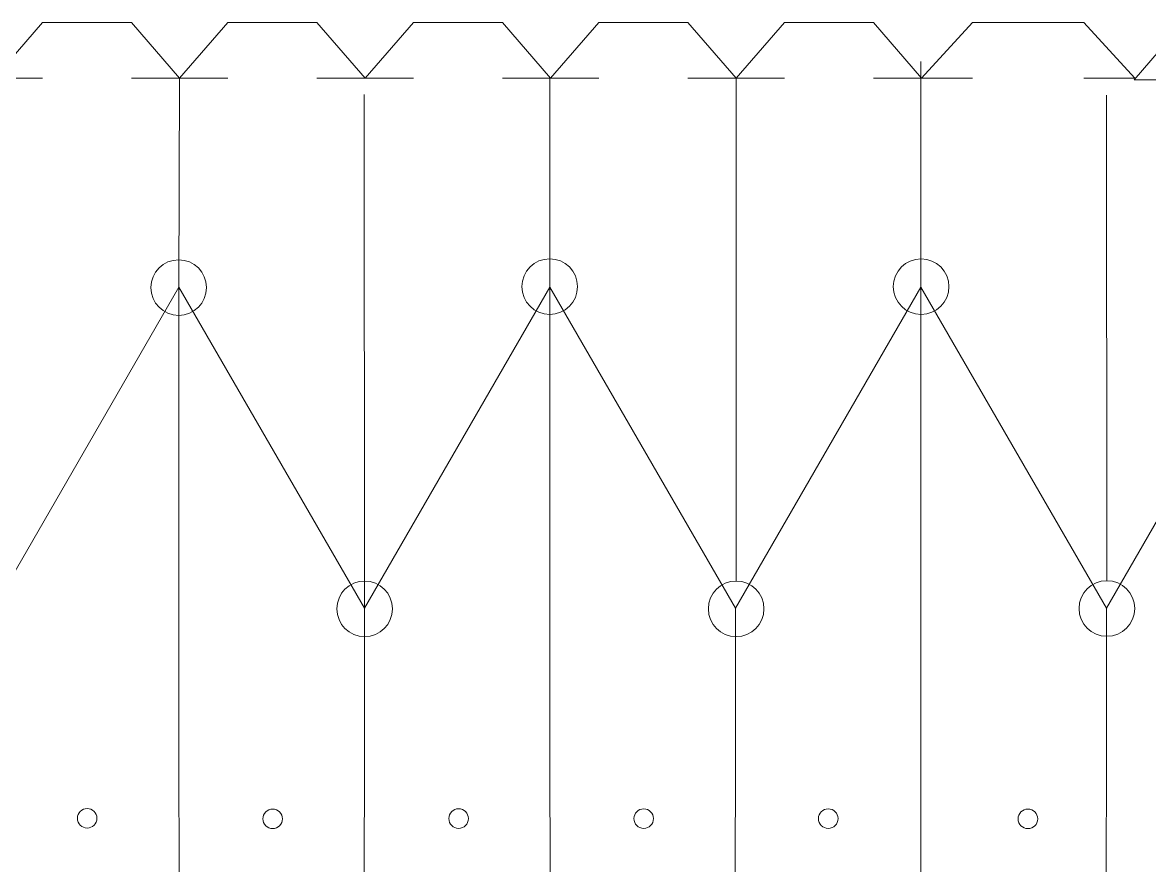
# Model space of a CAD drawing. Header units: inches. Extents: x -11.3 to 7.3, y 1.6 to 5.1.
# Drawn here: x -1.97 to 0.422, y 3.344 to 5.135 of the extents above; entities that cross this region are included whole.
import ezdxf
from ezdxf.lldxf.tags import DXFTag

# ---------------------------------------------------------------- set-up
doc = ezdxf.new("R2010")
doc.units = ezdxf.units.IN
doc.header["$MEASUREMENT"] = 0
doc.layers.add('Layer 1', color=7, linetype='Continuous')
doc.layers.add('SLD-0', color=7, linetype='Continuous')
tags = doc.linetypes.add('New Line103', pattern=[2, 1, -1]).pattern_tags.tags
tags[6:7] = [DXFTag(74, 4), DXFTag(75, 0), DXFTag(340, '0'), DXFTag(46, 1.0), DXFTag(50, 0.0), DXFTag(44, 0.0), DXFTag(45, 0.0)]
tags[4:5] = [DXFTag(74, 4), DXFTag(75, 0), DXFTag(340, '0'), DXFTag(46, 1.0), DXFTag(50, 0.0), DXFTag(44, 0.0), DXFTag(45, 0.0)]
tags = doc.linetypes.add('New Line104', pattern=[2, 1, -1]).pattern_tags.tags
tags[6:7] = [DXFTag(74, 4), DXFTag(75, 0), DXFTag(340, '0'), DXFTag(46, 1.0), DXFTag(50, 0.0), DXFTag(44, 0.0), DXFTag(45, 0.0)]
tags[4:5] = [DXFTag(74, 4), DXFTag(75, 0), DXFTag(340, '0'), DXFTag(46, 1.0), DXFTag(50, 0.0), DXFTag(44, 0.0), DXFTag(45, 0.0)]
tags = doc.linetypes.add('New Line116', pattern=[2, 1, -1]).pattern_tags.tags
tags[6:7] = [DXFTag(74, 4), DXFTag(75, 0), DXFTag(340, '0'), DXFTag(46, 1.0), DXFTag(50, 0.0), DXFTag(44, 0.0), DXFTag(45, 0.0)]
tags[4:5] = [DXFTag(74, 4), DXFTag(75, 0), DXFTag(340, '0'), DXFTag(46, 1.0), DXFTag(50, 0.0), DXFTag(44, 0.0), DXFTag(45, 0.0)]
tags = doc.linetypes.add('New Line13', pattern=[2, 1, -1]).pattern_tags.tags
tags[6:7] = [DXFTag(74, 4), DXFTag(75, 0), DXFTag(340, '0'), DXFTag(46, 1.0), DXFTag(50, 0.0), DXFTag(44, 0.0), DXFTag(45, 0.0)]
tags[4:5] = [DXFTag(74, 4), DXFTag(75, 0), DXFTag(340, '0'), DXFTag(46, 1.0), DXFTag(50, 0.0), DXFTag(44, 0.0), DXFTag(45, 0.0)]
tags = doc.linetypes.add('New Line167', pattern=[2, 1, -1]).pattern_tags.tags
tags[6:7] = [DXFTag(74, 4), DXFTag(75, 0), DXFTag(340, '0'), DXFTag(46, 1.0), DXFTag(50, 0.0), DXFTag(44, 0.0), DXFTag(45, 0.0)]
tags[4:5] = [DXFTag(74, 4), DXFTag(75, 0), DXFTag(340, '0'), DXFTag(46, 1.0), DXFTag(50, 0.0), DXFTag(44, 0.0), DXFTag(45, 0.0)]
tags = doc.linetypes.add('New Line168', pattern=[2, 1, -1]).pattern_tags.tags
tags[6:7] = [DXFTag(74, 4), DXFTag(75, 0), DXFTag(340, '0'), DXFTag(46, 1.0), DXFTag(50, 0.0), DXFTag(44, 0.0), DXFTag(45, 0.0)]
tags[4:5] = [DXFTag(74, 4), DXFTag(75, 0), DXFTag(340, '0'), DXFTag(46, 1.0), DXFTag(50, 0.0), DXFTag(44, 0.0), DXFTag(45, 0.0)]
tags = doc.linetypes.add('New Line174', pattern=[2, 1, -1]).pattern_tags.tags
tags[6:7] = [DXFTag(74, 4), DXFTag(75, 0), DXFTag(340, '0'), DXFTag(46, 1.0), DXFTag(50, 0.0), DXFTag(44, 0.0), DXFTag(45, 0.0)]
tags[4:5] = [DXFTag(74, 4), DXFTag(75, 0), DXFTag(340, '0'), DXFTag(46, 1.0), DXFTag(50, 0.0), DXFTag(44, 0.0), DXFTag(45, 0.0)]
tags = doc.linetypes.add('New Line176', pattern=[2, 1, -1]).pattern_tags.tags
tags[6:7] = [DXFTag(74, 4), DXFTag(75, 0), DXFTag(340, '0'), DXFTag(46, 1.0), DXFTag(50, 0.0), DXFTag(44, 0.0), DXFTag(45, 0.0)]
tags[4:5] = [DXFTag(74, 4), DXFTag(75, 0), DXFTag(340, '0'), DXFTag(46, 1.0), DXFTag(50, 0.0), DXFTag(44, 0.0), DXFTag(45, 0.0)]
tags = doc.linetypes.add('New Line183', pattern=[2, 1, -1]).pattern_tags.tags
tags[6:7] = [DXFTag(74, 4), DXFTag(75, 0), DXFTag(340, '0'), DXFTag(46, 1.0), DXFTag(50, 0.0), DXFTag(44, 0.0), DXFTag(45, 0.0)]
tags[4:5] = [DXFTag(74, 4), DXFTag(75, 0), DXFTag(340, '0'), DXFTag(46, 1.0), DXFTag(50, 0.0), DXFTag(44, 0.0), DXFTag(45, 0.0)]
tags = doc.linetypes.add('New Line185', pattern=[2, 1, -1]).pattern_tags.tags
tags[6:7] = [DXFTag(74, 4), DXFTag(75, 0), DXFTag(340, '0'), DXFTag(46, 1.0), DXFTag(50, 0.0), DXFTag(44, 0.0), DXFTag(45, 0.0)]
tags[4:5] = [DXFTag(74, 4), DXFTag(75, 0), DXFTag(340, '0'), DXFTag(46, 1.0), DXFTag(50, 0.0), DXFTag(44, 0.0), DXFTag(45, 0.0)]
tags = doc.linetypes.add('New Line188', pattern=[2, 1, -1]).pattern_tags.tags
tags[6:7] = [DXFTag(74, 4), DXFTag(75, 0), DXFTag(340, '0'), DXFTag(46, 1.0), DXFTag(50, 0.0), DXFTag(44, 0.0), DXFTag(45, 0.0)]
tags[4:5] = [DXFTag(74, 4), DXFTag(75, 0), DXFTag(340, '0'), DXFTag(46, 1.0), DXFTag(50, 0.0), DXFTag(44, 0.0), DXFTag(45, 0.0)]
tags = doc.linetypes.add('New Line189', pattern=[2, 1, -1]).pattern_tags.tags
tags[6:7] = [DXFTag(74, 4), DXFTag(75, 0), DXFTag(340, '0'), DXFTag(46, 1.0), DXFTag(50, 0.0), DXFTag(44, 0.0), DXFTag(45, 0.0)]
tags[4:5] = [DXFTag(74, 4), DXFTag(75, 0), DXFTag(340, '0'), DXFTag(46, 1.0), DXFTag(50, 0.0), DXFTag(44, 0.0), DXFTag(45, 0.0)]
tags = doc.linetypes.add('New Line191', pattern=[2, 1, -1]).pattern_tags.tags
tags[6:7] = [DXFTag(74, 4), DXFTag(75, 0), DXFTag(340, '0'), DXFTag(46, 1.0), DXFTag(50, 0.0), DXFTag(44, 0.0), DXFTag(45, 0.0)]
tags[4:5] = [DXFTag(74, 4), DXFTag(75, 0), DXFTag(340, '0'), DXFTag(46, 1.0), DXFTag(50, 0.0), DXFTag(44, 0.0), DXFTag(45, 0.0)]
tags = doc.linetypes.add('New Line5', pattern=[2, 1, -1]).pattern_tags.tags
tags[6:7] = [DXFTag(74, 4), DXFTag(75, 0), DXFTag(340, '0'), DXFTag(46, 1.0), DXFTag(50, 0.0), DXFTag(44, 0.0), DXFTag(45, 0.0)]
tags[4:5] = [DXFTag(74, 4), DXFTag(75, 0), DXFTag(340, '0'), DXFTag(46, 1.0), DXFTag(50, 0.0), DXFTag(44, 0.0), DXFTag(45, 0.0)]
tags = doc.linetypes.add('New Line6', pattern=[2, 1, -1]).pattern_tags.tags
tags[6:7] = [DXFTag(74, 4), DXFTag(75, 0), DXFTag(340, '0'), DXFTag(46, 1.0), DXFTag(50, 0.0), DXFTag(44, 0.0), DXFTag(45, 0.0)]
tags[4:5] = [DXFTag(74, 4), DXFTag(75, 0), DXFTag(340, '0'), DXFTag(46, 1.0), DXFTag(50, 0.0), DXFTag(44, 0.0), DXFTag(45, 0.0)]
tags = doc.linetypes.add('New Line68', pattern=[2, 1, -1]).pattern_tags.tags
tags[6:7] = [DXFTag(74, 4), DXFTag(75, 0), DXFTag(340, '0'), DXFTag(46, 1.0), DXFTag(50, 0.0), DXFTag(44, 0.0), DXFTag(45, 0.0)]
tags[4:5] = [DXFTag(74, 4), DXFTag(75, 0), DXFTag(340, '0'), DXFTag(46, 1.0), DXFTag(50, 0.0), DXFTag(44, 0.0), DXFTag(45, 0.0)]
tags = doc.linetypes.add('New Line7', pattern=[2, 1, -1]).pattern_tags.tags
tags[6:7] = [DXFTag(74, 4), DXFTag(75, 0), DXFTag(340, '0'), DXFTag(46, 1.0), DXFTag(50, 0.0), DXFTag(44, 0.0), DXFTag(45, 0.0)]
tags[4:5] = [DXFTag(74, 4), DXFTag(75, 0), DXFTag(340, '0'), DXFTag(46, 1.0), DXFTag(50, 0.0), DXFTag(44, 0.0), DXFTag(45, 0.0)]
tags = doc.linetypes.add('New Line79', pattern=[2, 1, -1]).pattern_tags.tags
tags[6:7] = [DXFTag(74, 4), DXFTag(75, 0), DXFTag(340, '0'), DXFTag(46, 1.0), DXFTag(50, 0.0), DXFTag(44, 0.0), DXFTag(45, 0.0)]
tags[4:5] = [DXFTag(74, 4), DXFTag(75, 0), DXFTag(340, '0'), DXFTag(46, 1.0), DXFTag(50, 0.0), DXFTag(44, 0.0), DXFTag(45, 0.0)]
tags = doc.linetypes.add('New Line91', pattern=[2, 1, -1]).pattern_tags.tags
tags[6:7] = [DXFTag(74, 4), DXFTag(75, 0), DXFTag(340, '0'), DXFTag(46, 1.0), DXFTag(50, 0.0), DXFTag(44, 0.0), DXFTag(45, 0.0)]
tags[4:5] = [DXFTag(74, 4), DXFTag(75, 0), DXFTag(340, '0'), DXFTag(46, 1.0), DXFTag(50, 0.0), DXFTag(44, 0.0), DXFTag(45, 0.0)]

msp = doc.modelspace()

# ---------------------------------------------------------------- linework, layer by layer
at = {"layer": 'Layer 1', "color": 5, "linetype": 'New Line6', "lineweight": 9}
msp.add_open_spline([(-0.4557, 3.9486), (-0.4557, 3.9486), (-0.4558, 5.0167), (-0.4558, 5.0167)], degree=3, dxfattribs=at)
at = {"layer": 'Layer 1', "color": 5, "linetype": 'New Line5', "lineweight": 9}
msp.add_open_spline([(-1.2448, 3.8906), (-1.2448, 3.8906), (-1.2453, 4.982), (-1.2453, 4.982)], degree=3, dxfattribs=at)
at = {"layer": 'Layer 1', "color": 5, "linetype": 'New Line7', "lineweight": 9}
msp.add_open_spline([(0.3311, 3.9493), (0.3311, 3.9493), (0.3303, 4.9807), (0.3303, 4.9807)], degree=3, dxfattribs=at)
at = {"layer": 'SLD-0', "color": 179, "lineweight": 9}
for points in [[(-1.9282, 5.1348), (-1.9282, 5.1348), (-2.0306, 5.0167), (-2.0306, 5.0167)], [(-1.9282, 5.1348), (-1.9282, 5.1348), (-1.7393, 5.1348), (-1.7393, 5.1348)], [(-1.7393, 5.1348), (-1.7393, 5.1348), (-1.6369, 5.0167), (-1.6369, 5.0167)], [(-1.5345, 5.1348), (-1.5345, 5.1348), (-1.6369, 5.0167), (-1.6369, 5.0167)], [(-1.5345, 5.1348), (-1.5345, 5.1348), (-1.3456, 5.1348), (-1.3456, 5.1348)], [(-1.3456, 5.1348), (-1.3456, 5.1348), (-1.2432, 5.0167), (-1.2432, 5.0167)], [(-1.1408, 5.1348), (-1.1408, 5.1348), (-1.2432, 5.0167), (-1.2432, 5.0167)], [(-1.1408, 5.1348), (-1.1408, 5.1348), (-0.9519, 5.1348), (-0.9519, 5.1348)], [(-0.9519, 5.1348), (-0.9519, 5.1348), (-0.8495, 5.0167), (-0.8495, 5.0167)], [(-0.7471, 5.1348), (-0.7471, 5.1348), (-0.8495, 5.0167), (-0.8495, 5.0167)], [(-0.7471, 5.1348), (-0.7471, 5.1348), (-0.5582, 5.1348), (-0.5582, 5.1348)], [(-0.5582, 5.1348), (-0.5582, 5.1348), (-0.4558, 5.0167), (-0.4558, 5.0167)], [(-0.3534, 5.1348), (-0.3534, 5.1348), (-0.4558, 5.0167), (-0.4558, 5.0167)], [(-0.3534, 5.1348), (-0.3534, 5.1348), (-0.1645, 5.1348), (-0.1645, 5.1348)], [(-0.1645, 5.1348), (-0.1645, 5.1348), (-0.0621, 5.0167), (-0.0621, 5.0167)], [(-0.0621, 5.0167), (-0.0621, 5.0167), (0.0462, 5.1348), (0.0462, 5.1348)], [(0.0462, 5.1348), (0.0462, 5.1348), (0.2824, 5.1348), (0.2824, 5.1348)], [(0.2824, 5.1348), (0.2824, 5.1348), (0.3906, 5.0167), (0.3906, 5.0167)], [(0.4912, 5.1314), (0.4912, 5.1314), (0.3889, 5.0132), (0.3889, 5.0132)], [(-2.0306, 5.0167), (-2.0306, 5.0167), (-1.9282, 5.0167), (-1.9282, 5.0167)], [(-1.7393, 5.0167), (-1.7393, 5.0167), (-1.6369, 5.0167), (-1.6369, 5.0167)], [(-1.6369, 5.0167), (-1.6369, 5.0167), (-1.5345, 5.0167), (-1.5345, 5.0167)], [(-1.3456, 5.0167), (-1.3456, 5.0167), (-1.2432, 5.0167), (-1.2432, 5.0167)], [(-1.2432, 5.0167), (-1.2432, 5.0167), (-1.1408, 5.0167), (-1.1408, 5.0167)], [(-0.9519, 5.0167), (-0.9519, 5.0167), (-0.8495, 5.0167), (-0.8495, 5.0167)], [(-0.8495, 5.0167), (-0.8495, 5.0167), (-0.7471, 5.0167), (-0.7471, 5.0167)], [(-0.5582, 5.0167), (-0.5582, 5.0167), (-0.4558, 5.0167), (-0.4558, 5.0167)], [(-0.4558, 5.0167), (-0.4558, 5.0167), (-0.3534, 5.0167), (-0.3534, 5.0167)], [(-0.1645, 5.0167), (-0.1645, 5.0167), (-0.0621, 5.0167), (-0.0621, 5.0167)], [(-0.0621, 5.0167), (-0.0621, 5.0167), (0.0462, 5.0167), (0.0462, 5.0167)], [(0.2824, 5.0167), (0.2824, 5.0167), (0.3906, 5.0167), (0.3906, 5.0167)], [(0.3889, 5.0132), (0.3889, 5.0132), (0.4912, 5.0132), (0.4912, 5.0132)]]:
    msp.add_open_spline(points, degree=3, dxfattribs=at)
at = {"layer": 'SLD-0', "color": 5, "linetype": 'New Line189', "lineweight": 9}
msp.add_open_spline([(-0.0635, 4.5708), (-0.0635, 4.5708), (-0.0635, 5.0522), (-0.0635, 5.0522)], degree=3, dxfattribs=at)
at = {"layer": 'SLD-0', "color": 5, "linetype": 'New Line168', "lineweight": 9}
msp.add_open_spline([(-1.6383, 4.5708), (-1.6383, 4.5708), (-1.6369, 5.0167), (-1.6369, 5.0167)], degree=3, dxfattribs=at)
at = {"layer": 'SLD-0', "color": 5, "linetype": 'New Line183', "lineweight": 9}
msp.add_open_spline([(-0.8509, 4.5708), (-0.8509, 4.5708), (-0.8509, 5.0167), (-0.8509, 5.0167)], degree=3, dxfattribs=at)
at = {"layer": 'SLD-0', "lineweight": 9}
for points in [[(-1.5799, 4.5719), (-1.5799, 4.6045), (-1.6063, 4.6309), (-1.6389, 4.6309), (-1.6389, 4.6309), (-1.6715, 4.6309), (-1.698, 4.6045), (-1.698, 4.5719), (-1.698, 4.5719), (-1.698, 4.5393), (-1.6715, 4.5128), (-1.6389, 4.5128), (-1.6389, 4.5128), (-1.6063, 4.5128), (-1.5799, 4.5393), (-1.5799, 4.5719)], [(-0.7923, 4.5739), (-0.7923, 4.6065), (-0.8188, 4.633), (-0.8514, 4.633), (-0.8514, 4.633), (-0.884, 4.633), (-0.9104, 4.6065), (-0.9104, 4.5739), (-0.9104, 4.5739), (-0.9104, 4.5413), (-0.884, 4.5148), (-0.8514, 4.5148), (-0.8514, 4.5148), (-0.8188, 4.5148), (-0.7923, 4.5413), (-0.7923, 4.5739)], [(-0.0041, 4.5738), (-0.0041, 4.6064), (-0.0306, 4.6329), (-0.0632, 4.6329), (-0.0632, 4.6329), (-0.0958, 4.6329), (-0.1222, 4.6064), (-0.1222, 4.5738), (-0.1222, 4.5738), (-0.1222, 4.5412), (-0.0958, 4.5148), (-0.0632, 4.5148), (-0.0632, 4.5148), (-0.0306, 4.5148), (-0.0041, 4.5412), (-0.0041, 4.5738)], [(-1.1851, 3.8895), (-1.1851, 3.9221), (-1.2116, 3.9486), (-1.2442, 3.9486), (-1.2442, 3.9486), (-1.2768, 3.9486), (-1.3032, 3.9221), (-1.3032, 3.8895), (-1.3032, 3.8895), (-1.3032, 3.8569), (-1.2768, 3.8305), (-1.2442, 3.8305), (-1.2442, 3.8305), (-1.2116, 3.8305), (-1.1851, 3.8569), (-1.1851, 3.8895)], [(-0.3966, 3.8896), (-0.3966, 3.9222), (-0.4231, 3.9486), (-0.4557, 3.9486), (-0.4557, 3.9486), (-0.4883, 3.9486), (-0.5147, 3.9222), (-0.5147, 3.8896), (-0.5147, 3.8896), (-0.5147, 3.857), (-0.4883, 3.8305), (-0.4557, 3.8305), (-0.4557, 3.8305), (-0.4231, 3.8305), (-0.3966, 3.857), (-0.3966, 3.8896)], [(0.3902, 3.8902), (0.3902, 3.9228), (0.3638, 3.9493), (0.3311, 3.9493), (0.3311, 3.9493), (0.2985, 3.9493), (0.2721, 3.9228), (0.2721, 3.8902), (0.2721, 3.8902), (0.2721, 3.8576), (0.2985, 3.8312), (0.3311, 3.8312), (0.3311, 3.8312), (0.3638, 3.8312), (0.3902, 3.8576), (0.3902, 3.8902)], [(-1.8124, 3.4446), (-1.8124, 3.4561), (-1.8217, 3.4654), (-1.8331, 3.4654), (-1.8331, 3.4654), (-1.8446, 3.4654), (-1.8539, 3.4561), (-1.8539, 3.4446), (-1.8539, 3.4446), (-1.8539, 3.4331), (-1.8446, 3.4238), (-1.8331, 3.4238), (-1.8331, 3.4238), (-1.8217, 3.4238), (-1.8124, 3.4331), (-1.8124, 3.4446)], [(-1.4186, 3.4434), (-1.4186, 3.4549), (-1.4279, 3.4642), (-1.4394, 3.4642), (-1.4394, 3.4642), (-1.4509, 3.4642), (-1.4602, 3.4549), (-1.4602, 3.4434), (-1.4602, 3.4434), (-1.4602, 3.432), (-1.4509, 3.4227), (-1.4394, 3.4227), (-1.4394, 3.4227), (-1.4279, 3.4227), (-1.4186, 3.432), (-1.4186, 3.4434)], [(-1.024, 3.444), (-1.024, 3.4555), (-1.0333, 3.4648), (-1.0448, 3.4648), (-1.0448, 3.4648), (-1.0562, 3.4648), (-1.0655, 3.4555), (-1.0655, 3.444), (-1.0655, 3.444), (-1.0655, 3.4325), (-1.0562, 3.4232), (-1.0448, 3.4232), (-1.0448, 3.4232), (-1.0333, 3.4232), (-1.024, 3.4325), (-1.024, 3.444)], [(-0.6312, 3.4439), (-0.6312, 3.4554), (-0.6405, 3.4647), (-0.6519, 3.4647), (-0.6519, 3.4647), (-0.6634, 3.4647), (-0.6727, 3.4554), (-0.6727, 3.4439), (-0.6727, 3.4439), (-0.6727, 3.4324), (-0.6634, 3.4231), (-0.6519, 3.4231), (-0.6519, 3.4231), (-0.6405, 3.4231), (-0.6312, 3.4324), (-0.6312, 3.4439)], [(-0.2395, 3.444), (-0.2395, 3.4554), (-0.2488, 3.4647), (-0.2603, 3.4647), (-0.2603, 3.4647), (-0.2718, 3.4647), (-0.2811, 3.4554), (-0.2811, 3.444), (-0.2811, 3.444), (-0.2811, 3.4325), (-0.2718, 3.4232), (-0.2603, 3.4232), (-0.2603, 3.4232), (-0.2488, 3.4232), (-0.2395, 3.4325), (-0.2395, 3.444)], [(0.1843, 3.4434), (0.1843, 3.4549), (0.175, 3.4642), (0.1636, 3.4642), (0.1636, 3.4642), (0.1521, 3.4642), (0.1428, 3.4549), (0.1428, 3.4434), (0.1428, 3.4434), (0.1428, 3.4319), (0.1521, 3.4226), (0.1636, 3.4226), (0.1636, 3.4226), (0.175, 3.4226), (0.1843, 3.4319), (0.1843, 3.4434)]]:
    msp.add_open_spline(points, degree=3, knots=[0, 0, 0, 0, 0.2, 0.2, 0.2, 0.2, 0.4, 0.4, 0.4, 0.4, 0.6, 0.6, 0.6, 0.6, 1, 1, 1, 1], dxfattribs=at)
at = {"layer": 'SLD-0', "color": 5, "linetype": 'New Line116', "lineweight": 9}
msp.add_open_spline([(-2.0323, 3.8906), (-2.0323, 3.8906), (-1.6385, 4.5726), (-1.6385, 4.5726)], degree=3, dxfattribs=at)
at = {"layer": 'SLD-0', "color": 5, "linetype": 'New Line13', "lineweight": 9}
msp.add_open_spline([(-1.6385, 4.5726), (-1.6385, 4.5726), (-1.2447, 3.8906), (-1.2447, 3.8906)], degree=3, dxfattribs=at)
at = {"layer": 'SLD-0', "color": 5, "linetype": 'New Line167', "lineweight": 9}
msp.add_open_spline([(-1.6382, 2.32), (-1.6382, 2.32), (-1.6385, 4.5726), (-1.6385, 4.5726)], degree=3, dxfattribs=at)
at = {"layer": 'SLD-0', "color": 5, "linetype": 'New Line68', "lineweight": 9}
msp.add_open_spline([(-1.2447, 3.8906), (-1.2447, 3.8906), (-0.851, 4.5727), (-0.851, 4.5727)], degree=3, dxfattribs=at)
at = {"layer": 'SLD-0', "color": 5, "linetype": 'New Line79', "lineweight": 9}
msp.add_open_spline([(-0.851, 4.5727), (-0.851, 4.5727), (-0.4572, 3.8908), (-0.4572, 3.8908)], degree=3, dxfattribs=at)
at = {"layer": 'SLD-0', "color": 5, "linetype": 'New Line176', "lineweight": 9}
msp.add_open_spline([(-0.8508, 2.3204), (-0.8508, 2.3204), (-0.851, 4.5727), (-0.851, 4.5727)], degree=3, dxfattribs=at)
at = {"layer": 'SLD-0', "color": 5, "linetype": 'New Line91', "lineweight": 9}
msp.add_open_spline([(-0.4572, 3.8908), (-0.4572, 3.8908), (-0.0634, 4.5729), (-0.0634, 4.5729)], degree=3, dxfattribs=at)
at = {"layer": 'SLD-0', "color": 5, "linetype": 'New Line103', "lineweight": 9}
msp.add_open_spline([(-0.0634, 4.5729), (-0.0634, 4.5729), (0.3303, 3.891), (0.3303, 3.891)], degree=3, dxfattribs=at)
at = {"layer": 'SLD-0', "color": 5, "linetype": 'New Line188', "lineweight": 9}
msp.add_open_spline([(-0.0634, 2.3207), (-0.0634, 2.3207), (-0.0634, 4.5729), (-0.0634, 4.5729)], degree=3, dxfattribs=at)
at = {"layer": 'SLD-0', "color": 5, "linetype": 'New Line104', "lineweight": 9}
msp.add_open_spline([(0.3303, 3.891), (0.3303, 3.891), (0.724, 4.5729), (0.724, 4.5729)], degree=3, dxfattribs=at)
at = {"layer": 'SLD-0', "color": 5, "linetype": 'New Line174', "lineweight": 9}
msp.add_open_spline([(-1.2449, 3.0021), (-1.2449, 3.0021), (-1.2447, 3.8906), (-1.2447, 3.8906)], degree=3, dxfattribs=at)
at = {"layer": 'SLD-0', "color": 5, "linetype": 'New Line185', "lineweight": 9}
msp.add_open_spline([(-0.4575, 3.0025), (-0.4575, 3.0025), (-0.4572, 3.8908), (-0.4572, 3.8908)], degree=3, dxfattribs=at)
at = {"layer": 'SLD-0', "color": 5, "linetype": 'New Line191', "lineweight": 9}
msp.add_open_spline([(0.3299, 3.0028), (0.3299, 3.0028), (0.3303, 3.891), (0.3303, 3.891)], degree=3, dxfattribs=at)

doc.saveas('drawing.dxf')
